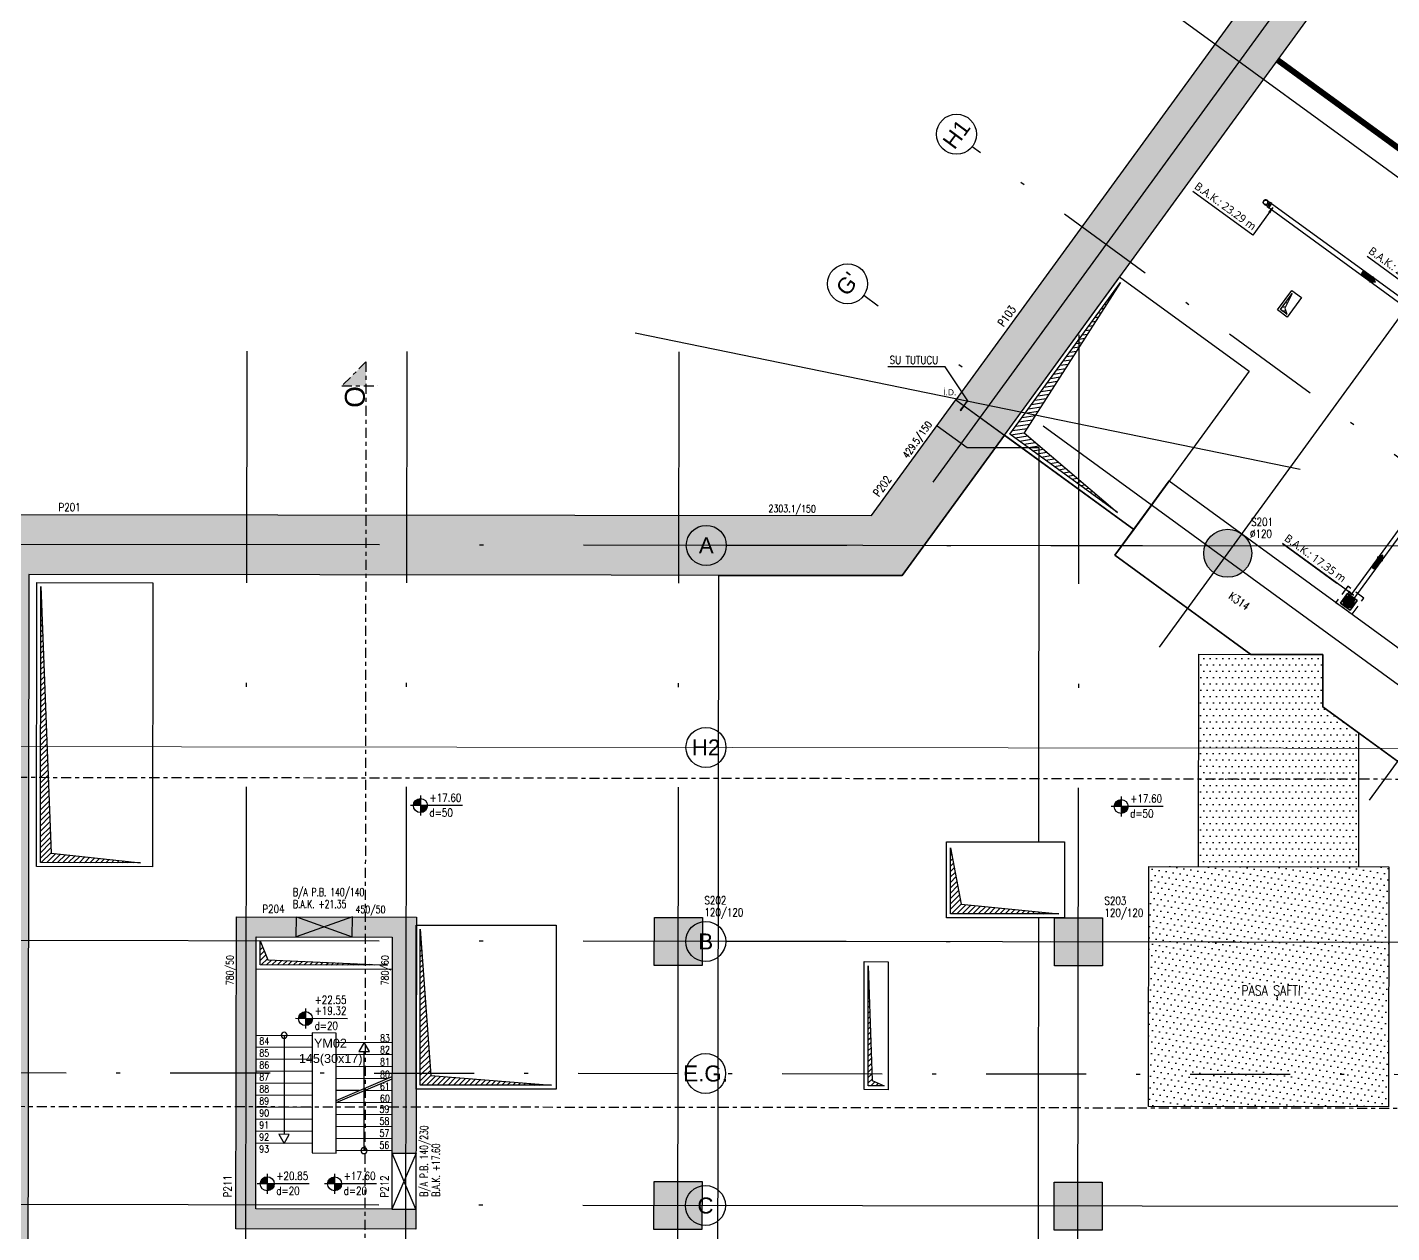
# Model space of a CAD drawing. Header units: millimetres. Extents: x 400382 to 401500, y 4543975 to 4544133.
# Drawn here: x 400723.62 to 400757.73, y 4544075.58 to 4544105.72 of the extents above; entities that cross this region are included whole.
import ezdxf
from ezdxf.enums import TextEntityAlignment as Align

# ---------------------------------------------------------------- set-up
doc = ezdxf.new("R2010")
doc.units = ezdxf.units.MM
for name, pattern in [('ACAD_ISO05W100', [33, 24, -3, 0, -3, 0, -3]), ('AKS', [3, 2.5, -0.25, 0, -0.25]), ('CENTER', [2, 1.25, -0.25, 0.25, -0.25]), ('CIZGI', [0.4, 0.25, -0.15]), ('CONTINU', [0]), ('DASHDOT2', [0.5, 0.25, -0.125, 0, -0.125]), ('HIDDEN', [0.375, 0.25, -0.125])]:
    doc.linetypes.add(name, pattern=pattern)
doc.layers.add('A-DETL', color=90, linetype='Continuous', lineweight=15)
for name, color, linetype in [('aks prota', 2, 'AKS'), ('boşluk prota', 2, 'Continuous'), ('boşluk taraması prota', 252, 'Continuous'), ('caks prota', 4, 'Continuous'), ('iderzi_PROTA', 3, 'Continuous'), ('kesit tarama prota', 252, 'Continuous'), ('kiriş prota', 6, 'Continuous'), ('kolon prota', 1, 'Continuous'), ('kolon tarama prota', 252, 'Continuous'), ('lkolon prota', 4, 'Continuous'), ('lperde prota', 4, 'Continuous'), ('merdiven prota', 2, 'Continuous'), ('metraj prota', 2, 'Continuous'), ('not yazısı prota', 6, 'Continuous'), ('not çizgisi prota', 4, 'Continuous'), ('perde prota', 1, 'Continuous'), ('PRT-AL-TUNEL_EKSENI', 14, 'DASHDOT2'), ('PRT-MI-a_fit_drainage', 10, 'Continuous'), ('PRT-MI-ad_dim', 8, 'Continuous'), ('prt-s-taxis', 7, 'Continuous'), ('skesit prota', 7, 'Continuous'), ('st-s_kolon tarama', 252, 'Continuous'), ('st-s_level (kot)', 6, 'Continuous'), ('st-s_levelmark (kot işareti)', 4, 'Continuous'), ('st_s_not çizgisi', 4, 'CIZGI'), ('st_s_su tutucu', 2, 'Continuous'), ('st_s_ölçü', 4, 'Continuous'), ('taks prota', 7, 'Continuous'), ('TARAMA', 8, 'Continuous'), ('tkesit prota', 7, 'Continuous'), ('tkolon prota', 6, 'Continuous'), ('tnot prota', 4, 'Continuous'), ('tperde prota', 6, 'Continuous')]:
    doc.layers.add(name, color=color, linetype=linetype)
doc.styles.add('AKS', font='romanstw.shx', dxfattribs={"height": 25})
doc.styles.add('Arial', font='Arial.ttf')
doc.styles.add('OLCU', font='romanstw.shx')
doc.styles.add('PRT-MI-a_Arial', font='Arial.ttf', dxfattribs={"height": 30})
doc.styles.add('Segoe UI Light_1', font='', dxfattribs={"height": 200})
doc.styles.add('TAKS', font='Arial Unicode.ttf')
doc.styles.add('text25_PROTA', font='Arial.ttf', dxfattribs={"height": 25})
doc.styles.add('TKIRIS', font='romanstw.shx')
doc.styles.add('tkolon', font='romanstw.shx')
doc.styles.add('TNOT', font='romanstw.shx', dxfattribs={"width": 0.8, "height": 250})
doc.styles.add('TSIMPLEX', font='romanstw.shx')
doc.styles.get('Segoe UI Light_1').set_extended_font_data('Segoe UI Light')
doc.dimstyles.new('1-50', dxfattribs={"dimtxt": 10, "dimasz": 4, "dimexe": 4, "dimexo": 8, "dimgap": 4, "dimtad": 1, "dimdec": 1, "dimrnd": 0.05, "dimzin": 9, "dimdsep": 46, "dimtxsty": 'OLCU', "dimblk1": 'OBLIQUE', "dimblk2": 'OBLIQUE', "dimsah": 1, "dimcen": 2, "dimdle": 4, "dimclrd": 4, "dimclre": 4, "dimclrt": 3, "dimadec": 1, "dimazin": 0, "dimtfac": 1, "dimtdec": 1, "dimtix": 1, "dimtmove": 2, "dimatfit": 3, "dimldrblk": 'OBLIQUE', "dimfxl": 1, "dimtvp": 1, "dimtolj": 1, "dimtzin": 1, "dimarcsym": 0})

# ---------------------------------------------------------------- blocks, each defined once
blk = doc.blocks.new('Flow Direction - Flow Direction _25mm_-1035271-_17_70 m  ARA KAT')
at = {"layer": 'TARAMA'}
blk.add_hatch(color=256, dxfattribs=at).paths.add_polyline_path([(0, 0), (-117, -78), (-117, -30), (-400, -30), (-400, 30), (-117, 30), (-117, 78)], flags=0)
for p, q in [((-117, 30), (-400, 30)), ((-400, 30), (-400, -30)), ((-117, 30), (-400, 30)), ((-400, 30), (-400, -30)), ((0, 0), (-117, 78)), ((-117, 78), (-117, 30)), ((-117, 78), (0, 0)), ((-117, 30), (-117, 78)), ((-117, -78), (0, 0)), ((-117, -78), (0, 0)), ((-400, -30), (-117, -30)), ((-117, -30), (-400, -30)), ((-117, -30), (-117, -78)), ((-117, -30), (-117, -78))]:
    blk.add_line(p, q, dxfattribs=at)
blk = doc.blocks.new('17.60 mekanik')
at = {"layer": 'kolon tarama prota'}
for points in [[(134524.9, 64497.5), (134514.5, 64486.5), (134517.7, 64484.2)], [(134727.9, 63528.8), (134716.9, 63539.2), (134714.6, 63536)]]:
    blk.add_hatch(color=256, dxfattribs=at).paths.add_polyline_path(points, flags=0)
for p, q in [((134474.7, 64428.4), (134324.9, 64537.2)), ((134524.9, 64497.5), (134474.7, 64428.4)), ((134510.9, 64499.8), (134514.5, 64497.2)), ((134524.9, 64497.5), (134514.5, 64486.5)), ((134514.8, 64497.6), (134888.8, 64225.9)), ((134517.7, 64484.2), (134524.9, 64497.5)), ((134522, 64507.5), (134518.4, 64510.1)), ((134895.7, 64235.4), (134521.7, 64507.1)), ((134514.5, 64486.5), (134517.7, 64484.2)), ((135334.4, 64373.7), (134719.5, 63527.2)), ((134729, 63520.3), (135344, 64366.7)), ((134897.1, 64276.6), (134760.4, 64375.9)), ((134550.3, 63657.8), (134686.2, 63559.1)), ((134727.9, 63528.8), (134550.3, 63657.8)), ((134712.5, 63533.1), (134694.9, 63508.9)), ((134694.9, 63508.9), (134712.5, 63533.1)), ((134694.9, 63508.9), (134719.1, 63491.2)), ((134719.1, 63491.2), (134694.9, 63508.9)), ((134694.9, 63508.9), (134694.9, 63508.9)), ((134704.2, 63520), (134705.8, 63518.8)), ((134705.8, 63518.8), (134704.2, 63520)), ((134704.2, 63520), (134704.2, 63520)), ((134706.4, 63519.6), (134704.8, 63520.8)), ((134704.8, 63520.8), (134706.4, 63519.6)), ((134704.8, 63520.8), (134704.8, 63520.8)), ((134705.8, 63518.8), (134705.8, 63518.8)), ((134706.4, 63519.6), (134706.4, 63519.6)), ((134707.9, 63517.4), (134709.5, 63516.2)), ((134709.5, 63516.2), (134707.9, 63517.4)), ((134707.9, 63517.4), (134707.9, 63517.4)), ((134710.1, 63517), (134708.4, 63518.2)), ((134708.4, 63518.2), (134710.1, 63517)), ((134708.4, 63518.2), (134708.4, 63518.2)), ((134709.5, 63516.2), (134709.5, 63516.2)), ((134710.1, 63517), (134710.1, 63517)), ((134711.5, 63514.7), (134713.1, 63513.5)), ((134713.1, 63513.5), (134711.5, 63514.7)), ((134711.5, 63514.7), (134711.5, 63514.7)), ((134713.7, 63514.3), (134712.1, 63515.5)), ((134712.1, 63515.5), (134713.7, 63514.3)), ((134712.1, 63515.5), (134712.1, 63515.5)), ((134736.8, 63515.5), (134712.5, 63533.1)), ((134712.5, 63533.1), (134736.8, 63515.5)), ((134712.5, 63533.1), (134712.5, 63533.1)), ((134713.7, 63510.1), (134712.5, 63508.4)), ((134712.5, 63508.4), (134713.7, 63510.1)), ((134712.5, 63508.4), (134712.5, 63508.4)), ((134713.1, 63513.5), (134713.1, 63513.5)), ((134713.3, 63507.9), (134714.5, 63509.5)), ((134714.5, 63509.5), (134713.3, 63507.9)), ((134713.3, 63507.9), (134713.3, 63507.9)), ((134713.7, 63514.3), (134713.7, 63514.3)), ((134713.7, 63510.1), (134713.7, 63510.1)), ((134714.5, 63509.5), (134714.5, 63509.5)), ((134716.9, 63539.2), (134714.6, 63536)), ((134714.6, 63536), (134727.9, 63528.8)), ((134719.1, 63527.5), (134716.5, 63523.9)), ((134727.9, 63528.8), (134716.9, 63539.2)), ((134718.3, 63516.5), (134717.2, 63514.9)), ((134717.2, 63514.9), (134718.3, 63516.5)), ((134717.2, 63514.9), (134717.2, 63514.9)), ((134717.9, 63510), (134719.6, 63508.9)), ((134719.6, 63508.9), (134717.9, 63510)), ((134717.9, 63510), (134717.9, 63510)), ((134718, 63514.3), (134719.2, 63515.9)), ((134719.2, 63515.9), (134718, 63514.3)), ((134718, 63514.3), (134718, 63514.3)), ((134718.3, 63516.5), (134718.3, 63516.5)), ((134720.1, 63509.7), (134718.5, 63510.8)), ((134718.5, 63510.8), (134720.1, 63509.7)), ((134718.5, 63510.8), (134718.5, 63510.8)), ((134719.1, 63491.2), (134736.8, 63515.5)), ((134736.8, 63515.5), (134719.1, 63491.2)), ((134719.2, 63515.9), (134719.2, 63515.9)), ((134719.6, 63508.9), (134719.6, 63508.9)), ((134721, 63520.1), (134719.8, 63518.5)), ((134719.8, 63518.5), (134721, 63520.1)), ((134719.8, 63518.5), (134719.8, 63518.5)), ((134720.1, 63509.7), (134720.1, 63509.7)), ((134720.6, 63517.9), (134721.8, 63519.6)), ((134721.8, 63519.6), (134720.6, 63517.9)), ((134720.6, 63517.9), (134720.6, 63517.9)), ((134721, 63520.1), (134721, 63520.1)), ((134721.8, 63519.6), (134721.8, 63519.6)), ((134723.8, 63507), (134722.2, 63508.2)), ((134722.2, 63508.2), (134723.8, 63507)), ((134722.2, 63508.2), (134722.2, 63508.2)), ((134723.6, 63523.8), (134722.5, 63522.2)), ((134722.5, 63522.2), (134723.6, 63523.8)), ((134722.5, 63522.2), (134722.5, 63522.2)), ((134723.3, 63521.6), (134724.5, 63523.2)), ((134724.5, 63523.2), (134723.3, 63521.6)), ((134723.3, 63521.6), (134723.3, 63521.6)), ((134723.6, 63523.8), (134723.6, 63523.8)), ((134724.5, 63523.2), (134724.5, 63523.2)), ((134726.8, 63516.4), (134729.4, 63520)), ((134736.8, 63515.5), (134736.8, 63515.5)), ((134708.4, 63502.8), (134707.2, 63501.2)), ((134707.2, 63501.2), (134708.4, 63502.8)), ((134707.2, 63501.2), (134707.2, 63501.2)), ((134708, 63500.6), (134709.2, 63502.2)), ((134709.2, 63502.2), (134708, 63500.6)), ((134708, 63500.6), (134708, 63500.6)), ((134708.4, 63502.8), (134708.4, 63502.8)), ((134709.2, 63502.2), (134709.2, 63502.2)), ((134711, 63506.4), (134709.8, 63504.8)), ((134709.8, 63504.8), (134711, 63506.4)), ((134709.8, 63504.8), (134709.8, 63504.8)), ((134710.7, 63504.2), (134711.8, 63505.8)), ((134711.8, 63505.8), (134710.7, 63504.2)), ((134710.7, 63504.2), (134710.7, 63504.2)), ((134711, 63506.4), (134711, 63506.4)), ((134711.8, 63505.8), (134711.8, 63505.8)), ((134719.1, 63491.2), (134719.1, 63491.2)), ((134721.6, 63507.4), (134723.2, 63506.2)), ((134723.2, 63506.2), (134721.6, 63507.4)), ((134721.6, 63507.4), (134721.6, 63507.4)), ((134723.2, 63506.2), (134723.2, 63506.2)), ((134723.8, 63507), (134723.8, 63507)), ((134725.2, 63504.7), (134726.9, 63503.6)), ((134726.9, 63503.6), (134725.2, 63504.7)), ((134725.2, 63504.7), (134725.2, 63504.7)), ((134727.4, 63504.4), (134725.8, 63505.5)), ((134725.8, 63505.5), (134727.4, 63504.4)), ((134725.8, 63505.5), (134725.8, 63505.5)), ((134726.9, 63503.6), (134726.9, 63503.6)), ((134727.4, 63504.4), (134727.4, 63504.4))]:
    blk.add_line(p, q, dxfattribs=at)
at = {"layer": 'kolon tarama prota', "flags": 128}
for points in [[(134503.3, 64506.1), (134501.8, 64507.9), (134501, 64510.1), (134501.2, 64512.4), (134502, 64514.1)], [(134502, 64514.1), (134503.8, 64515.7), (134506, 64516.4), (134508.3, 64516.3), (134510, 64515.4)], [(134511.3, 64507.4), (134509.6, 64505.9), (134507.4, 64505.1), (134505.1, 64505.3), (134503.3, 64506.1)], [(134511.3, 64500.4), (134508.8, 64502.1), (134506.6, 64503.7), (134504.9, 64505), (134503.7, 64505.8), (134503.3, 64506.1), (134503.3, 64506.1)], [(134510, 64515.4), (134510.4, 64515.1), (134511.5, 64514.3), (134513.3, 64513.1), (134515.4, 64511.5), (134517.9, 64509.7), (134518, 64509.6)], [(134510, 64515.4), (134511.6, 64513.7), (134512.3, 64511.5), (134512.2, 64509.2), (134511.3, 64507.4)], [(134712.5, 63507.6), (134710.9, 63509.3), (134710.2, 63511.5), (134710.3, 63513.8), (134711.2, 63515.5)], [(134711.2, 63515.5), (134711.5, 63515.9), (134712.3, 63517), (134713.5, 63518.8), (134715.1, 63521), (134716.9, 63523.4), (134717, 63523.5)], [(134711.2, 63515.5), (134712.9, 63517.1), (134715.1, 63517.8), (134717.4, 63517.7), (134719.2, 63516.8)], [(134720.5, 63508.8), (134718.7, 63507.3), (134716.5, 63506.5), (134714.2, 63506.7), (134712.5, 63507.6)], [(134719.2, 63516.8), (134720.7, 63515.1), (134721.5, 63512.9), (134721.3, 63510.6), (134720.5, 63508.8)], [(134726.2, 63516.8), (134724.5, 63514.3), (134722.9, 63512.1), (134721.6, 63510.4), (134720.8, 63509.2), (134720.5, 63508.8), (134720.5, 63508.8)]]:
    blk.add_lwpolyline(points, dxfattribs=at)
at = {"layer": 'kolon tarama prota'}
for centre, radius, start, end in [((134506.7, 64510.8), 6.38, 144, 324), ((134506.7, 64510.8), 6.38, 144, 324), ((134506.7, 64510.8), 5.9, 144, 324), ((134506.7, 64510.8), 5.71, 144, 324), ((134506.7, 64510.8), 6.38, 324, 144), ((134506.7, 64510.8), 6.38, 324, 144), ((134506.7, 64510.8), 5.9, 324, 144), ((134506.7, 64510.8), 5.72, 324, 144), ((134715.8, 63512.2), 14, 146.0467, 231.9533), ((134715.8, 63512.2), 14, 146.0467, 231.9533), ((134715.8, 63512.2), 12, 146.388, 231.612), ((134715.8, 63512.2), 12, 146.388, 231.612), ((134715.8, 63512.2), 14, 56.0467, 141.9533), ((134715.8, 63512.2), 14, 56.0467, 141.9533), ((134715.8, 63512.2), 10, 144, 324), ((134715.8, 63512.2), 10, 144, 324), ((134715.8, 63512.2), 9.5, 147.017, 230.983), ((134715.8, 63512.2), 9.5, 147.017, 230.983), ((134715.8, 63512.2), 12, 56.388, 141.612), ((134715.8, 63512.2), 12, 56.388, 141.612), ((134715.8, 63512.2), 9, 144, 324), ((134715.8, 63512.2), 9, 144, 324), ((134715.8, 63512.2), 10, 324, 144), ((134715.8, 63512.2), 10, 324, 144), ((134715.8, 63512.2), 7.5, 147.8226, 230.1774), ((134715.8, 63512.2), 7.5, 147.8226, 230.1774), ((134715.8, 63512.2), 9.5, 57.017, 140.983), ((134715.8, 63512.2), 9.5, 57.017, 140.983), ((134715.8, 63512.2), 9, 324, 144), ((134715.8, 63512.2), 9, 324, 144), ((134715.8, 63512.2), 6.38, 54, 234), ((134715.8, 63512.2), 6.38, 54, 234), ((134715.8, 63512.2), 5.9, 144, 324), ((134715.8, 63512.2), 7.5, 57.8226, 140.1774), ((134715.8, 63512.2), 7.5, 57.8226, 140.1774), ((134715.8, 63512.2), 5.72, 54, 234), ((134715.8, 63512.2), 5, 144, 324), ((134715.8, 63512.2), 5, 144, 324), ((134715.8, 63512.2), 5, 149.7392, 228.2608), ((134715.8, 63512.2), 5, 149.7392, 228.2608), ((134715.8, 63512.2), 5.9, 324, 144), ((134714.1, 63509.8), 2.95, 54, 234), ((134715.8, 63512.2), 5, 324, 144), ((134715.8, 63512.2), 5, 324, 144), ((134715.8, 63512.2), 6.38, 234, 54), ((134715.8, 63512.2), 6.38, 234, 54), ((134715.8, 63512.2), 5, 59.7392, 138.2608), ((134715.8, 63512.2), 5, 59.7392, 138.2608), ((134715.8, 63512.2), 5.71, 234, 54), ((134715.8, 63512.2), 3, 153.5941, 224.4059), ((134715.8, 63512.2), 3, 153.5941, 224.4059), ((134715.8, 63512.2), 5, 239.7392, 318.2608), ((134715.8, 63512.2), 5, 239.7392, 318.2608), ((134715.8, 63512.2), 3, 63.5941, 134.4059), ((134715.8, 63512.2), 3, 63.5941, 134.4059), ((134715.8, 63512.2), 3, 243.5941, 314.4059), ((134715.8, 63512.2), 3, 243.5941, 314.4059), ((134717.6, 63514.6), 2.95, 234, 54), ((134715.8, 63512.2), 3, 333.5941, 44.4059), ((134715.8, 63512.2), 3, 333.5941, 44.4059), ((134715.8, 63512.2), 5, 329.7392, 48.2608), ((134715.8, 63512.2), 5, 329.7392, 48.2608), ((134715.8, 63512.2), 7.5, 327.8226, 50.1774), ((134715.8, 63512.2), 7.5, 327.8226, 50.1774), ((134715.8, 63512.2), 9.5, 327.017, 50.983), ((134715.8, 63512.2), 9.5, 327.017, 50.983), ((134715.8, 63512.2), 12, 326.388, 51.612), ((134715.8, 63512.2), 12, 326.388, 51.612), ((134715.8, 63512.2), 14, 326.0467, 51.9533), ((134715.8, 63512.2), 14, 326.0467, 51.9533), ((134715.8, 63512.2), 14, 236.0467, 321.9533), ((134715.8, 63512.2), 14, 236.0467, 321.9533), ((134715.8, 63512.2), 12, 236.388, 321.612), ((134715.8, 63512.2), 12, 236.388, 321.612), ((134715.8, 63512.2), 9.5, 237.017, 320.983), ((134715.8, 63512.2), 9.5, 237.017, 320.983), ((134715.8, 63512.2), 7.5, 237.8226, 320.1774), ((134715.8, 63512.2), 7.5, 237.8226, 320.1774)]:
    blk.add_arc(centre, radius, start, end, dxfattribs=at)
for centre, major_axis, ratio, start_param, end_param in [((134514.6, 64505), (3.75, 5.16), 0.01, 1.570796, 4.712389), ((134514.6, 64505), (-3.36, -4.62), 0.01, 4.712389, 7.853982), ((134518.2, 64502.4), (-3.75, -5.16), 0.01, 4.712389, 7.853982), ((134514.6, 64505), (3.75, 5.16), 0.01, 4.712389, 7.853982), ((134514.6, 64505), (3.36, 4.62), 0.01, 4.712389, 7.853982), ((134518.2, 64502.4), (3.47, 4.77), 0.01, 1.570796, 3.141593), ((134518.2, 64502.4), (3.47, 4.77), 0.01, 3.141593, 4.712389), ((134518.2, 64502.4), (3.75, 5.16), 0.01, 4.712389, 7.853982), ((134518.2, 64502.4), (3.47, 4.77), 0.01, 0, 1.570796), ((134518.2, 64502.4), (3.47, 4.77), 0.01, 4.712389, 6.283185), ((134721.6, 63520.1), (5.16, -3.75), 0.010059, 1.570796, 4.712389), ((134721.6, 63520.1), (4.62, -3.36), 0.010059, 1.570796, 4.712389), ((134724.2, 63523.7), (5.16, -3.75), 0.010059, 1.570796, 4.712389), ((134724.2, 63523.7), (4.77, -3.47), 0.010059, 3.141593, 4.712389), ((134724.2, 63523.7), (-4.77, 3.47), 0.010059, 4.712389, 6.283185), ((134721.6, 63520.1), (-5.16, 3.75), 0.010059, 1.570796, 4.712389), ((134721.6, 63520.1), (4.62, -3.36), 0.010059, 4.712389, 7.853982), ((134724.2, 63523.7), (-5.16, 3.75), 0.010059, 1.570796, 4.712389), ((134724.2, 63523.7), (4.77, -3.47), 0.010059, 4.712389, 6.283185), ((134724.2, 63523.7), (-4.77, 3.47), 0.010059, 3.141593, 4.712389)]:
    blk.add_ellipse(centre, major_axis=major_axis, ratio=ratio, start_param=start_param, end_param=end_param, dxfattribs=at)
at = {"layer": 'kolon tarama prota', "xscale": 0.1, "yscale": 0.1, "zscale": 0.1}
for p, rotation in [((134780.7, 64311.7), 323.999999999999), ((134800.6, 63628.9), 53.99999999999974)]:
    blk.add_blockref('Flow Direction - Flow Direction _25mm_-1035271-_17_70 m  ARA KAT', p, dxfattribs=dict(at, rotation=rotation))
at = {"layer": 'kolon tarama prota', "char_height": 20, "attachment_point": 1, "rotation": 324, "line_spacing_factor": 1.142579, "style": 'Segoe UI Light_1'}
for s, insert, width in [('B.A.K.: 23.29 m', (134338.6, 64562.6), 213.157), ('B.A.K.: 23.24 m', (134773.9, 64401.4), 213.66), ('B.A.K.: 17.35 m', (134564.5, 63682.9), 207.124)]:
    blk.add_mtext(s, dxfattribs=dict(at, insert=insert, width=width))
blk = doc.blocks.new('_Oblique')
at = {"layer": 'st_s_ölçü', "lineweight": -2}
blk.add_line((-0.5, -0.5), (0.5, 0.5), dxfattribs=at)
blk = doc.blocks.new('*U16')
at = {"layer": 'metraj prota', "color": 4}
blk.add_lwpolyline([(-270, 0), (-247.5, 13), (-247.5, -13)], close=True, dxfattribs=at)
blk.add_lwpolyline([(0, 0), (-247.5, 0)], dxfattribs=at)
blk.add_circle((0, 0), 7.5, dxfattribs=at)
blk = doc.blocks.new('PLAN_KOT')
at = {"layer": 'st-s_levelmark (kot işareti)'}
h = blk.add_hatch(color=256, dxfattribs=at)
h.paths.add_polyline_path([(0, 17.5, 0.414214), (-17.5, 0), (0, 0)])
h.paths.add_polyline_path([(17.5, 0), (0, 0), (0, -17.5, 0.414214)])
for p, q in [((105, 0), (-25, 0)), ((0, 25), (0, -25))]:
    blk.add_line(p, q, dxfattribs=at)
blk.add_circle((0, 0), 17.5, dxfattribs=at)
at = {"layer": 'st-s_level (kot)', "color": 6, "style": 'OLCU', "width": 0.8}
for tag, p in [('KOT', (22.7, 9.8)), ('DÖŞEME_KALINLIĞI', (22.7, -27.6))]:
    blk.add_attdef(tag, p, '', height=20, dxfattribs=at)
blk = doc.blocks.new('D')
at = {"layer": 'st_s_su tutucu', "linetype": 'CONTINU', "ltscale": 0.2}
for p, q in [((-39987.8, 52508.2), (-39992.6, 52508.2)), ((-39992.6, 52508.2), (-39992.6, 52507.4)), ((-39992.6, 52507.4), (-39990.6, 52506.1)), ((-39990.6, 52478.7), (-39991.9, 52478.7)), ((-39991.9, 52478.7), (-39991.9, 52477.7)), ((-39991.9, 52477.7), (-39990.6, 52477.7)), ((-39990.6, 52498.5), (-39991.5, 52498.5)), ((-39991.5, 52498.5), (-39991.5, 52497.9)), ((-39991.5, 52497.9), (-39990.6, 52497.9)), ((-39990.6, 52488.5), (-39991.5, 52488.5)), ((-39991.5, 52488.5), (-39991.5, 52487.9)), ((-39991.5, 52487.9), (-39990.6, 52487.9)), ((-39991.5, 52467.9), (-39991.5, 52468.5)), ((-39991.5, 52468.5), (-39990.6, 52468.5)), ((-39990.6, 52467.9), (-39991.5, 52467.9)), ((-39991.5, 52457.9), (-39991.5, 52458.5)), ((-39991.5, 52458.5), (-39990.6, 52458.5)), ((-39990.6, 52457.9), (-39991.5, 52457.9)), ((-39990.6, 52506.1), (-39990.6, 52498.5)), ((-39990.6, 52497.9), (-39990.6, 52488.5)), ((-39990.6, 52487.9), (-39990.6, 52478.7)), ((-39990.6, 52468.5), (-39990.6, 52477.7)), ((-39990.6, 52458.5), (-39990.6, 52467.9)), ((-39990.6, 52450.3), (-39990.6, 52457.9)), ((-39989.8, 52506.1), (-39987.8, 52507.4)), ((-39989.8, 52498.5), (-39989.8, 52506.1)), ((-39988.9, 52498.5), (-39989.8, 52498.5)), ((-39989.8, 52488.5), (-39989.8, 52497.9)), ((-39989.8, 52497.9), (-39988.9, 52497.9)), ((-39988.9, 52488.5), (-39989.8, 52488.5)), ((-39989.8, 52478.7), (-39989.8, 52487.9)), ((-39989.8, 52487.9), (-39988.9, 52487.9)), ((-39988.5, 52478.7), (-39989.8, 52478.7)), ((-39989.8, 52477.7), (-39988.5, 52477.7)), ((-39989.8, 52477.7), (-39989.8, 52468.5)), ((-39989.8, 52468.5), (-39988.9, 52468.5)), ((-39988.9, 52467.9), (-39989.8, 52467.9)), ((-39989.8, 52467.9), (-39989.8, 52458.5)), ((-39989.8, 52458.5), (-39988.9, 52458.5)), ((-39988.9, 52457.9), (-39989.8, 52457.9)), ((-39989.8, 52457.9), (-39989.8, 52450.3)), ((-39988.9, 52497.9), (-39988.9, 52498.5)), ((-39988.9, 52487.9), (-39988.9, 52488.5)), ((-39988.9, 52468.5), (-39988.9, 52467.9)), ((-39988.9, 52458.5), (-39988.9, 52457.9)), ((-39988.5, 52477.7), (-39988.5, 52478.7)), ((-39987.8, 52507.4), (-39987.8, 52508.2)), ((-39992.6, 52449), (-39990.6, 52450.3)), ((-39992.6, 52448.2), (-39992.6, 52449)), ((-39987.8, 52448.2), (-39992.6, 52448.2)), ((-39989.8, 52450.3), (-39987.8, 52449)), ((-39987.8, 52449), (-39987.8, 52448.2))]:
    blk.add_line(p, q, dxfattribs=at)
blk = doc.blocks.new('YER SUZGECI_20x20')
at = {"color": 2}
blk.add_lwpolyline([(-20, 0), (0, 0), (0, 20), (-20, 20)], close=True, dxfattribs=at)
for points in [[(0, 20), (-20, 0)], [(-20, 20), (0, 0)]]:
    blk.add_lwpolyline(points, dxfattribs=at)
blk.add_circle((-10, 10), 7, dxfattribs=at)
blk = doc.blocks.new('Stair_Anotation')
at = {"color": 0, "style": 'PRT-MI-a_Arial'}
blk.add_attdef('M.ADI', text='', height=0.2, dxfattribs=at).set_placement((0, 0), align=Align.BOTTOM_CENTER)
blk.add_attdef('BAS.SAYI-(EN-RIHT)', text='', height=0.2, dxfattribs=at).set_placement((0, -0.08), align=Align.TOP_CENTER)

msp = doc.modelspace()

# ---------------------------------------------------------------- hatches: boundary and pattern name
at = {"layer": 'boşluk taraması prota', "ltscale": 2}
h = msp.add_hatch(dxfattribs=at)
h.set_pattern_fill('ANSI31', color=256, scale=0.03, angle=-36.0715, style=0)
h.set_pattern_definition([(8.928458, (399938.42833, 4544176.57235), (-0.014782902, 0.094095846), [])])
h.paths.add_polyline_path([(400750.951, 4544099.336), (400748.543, 4544095.578), (400750.879, 4544093.583), (400748.188, 4544095.543)])
h = msp.add_hatch(dxfattribs=at)
h.set_pattern_fill('ANSI31', color=256, scale=0.03, angle=-0.0715, style=0)
h.set_pattern_definition([(8.9285, (400748.21248, 4544102.66903), (-0.0147829, 0.0940958), [])])
h.paths.add_polyline_path([(400755.243, 4544099.063), (400755.058, 4544098.693), (400755.11, 4544098.541), (400754.948, 4544098.66)])
h = msp.add_hatch(dxfattribs=at)
h.set_pattern_fill('ANSI31', color=256, scale=0.03, angle=-0.0715, style=0)
h.set_pattern_definition([(44.928458, (400021.21293, 4543674.42445), (-0.06726777, 0.067435967), [])])
h.paths.add_polyline_path([(400723.959, 4544091.735), (400724.217, 4544085.072), (400726.45, 4544084.832), (400723.95, 4544084.835)])
h = msp.add_hatch(dxfattribs=at)
h.set_pattern_fill('ANSI31', color=256, scale=0.03, angle=-0.0715, style=0)
h.set_pattern_definition([(44.928458, (400043.96134, 4543673.14604), (-0.06726777, 0.067435967), [])])
h.paths.add_polyline_path([(400746.701, 4544085.204), (400746.965, 4544083.794), (400749.408, 4544083.553), (400746.699, 4544083.557)])
h = msp.add_hatch(dxfattribs=at)
h.set_pattern_fill('ANSI31', color=256, scale=0.03, angle=-0.0715, style=0)
h.set_pattern_definition([(44.928458, (400030.70598, 4543668.86259), (-0.06726777, 0.067435967), [])])
h.paths.add_polyline_path([(400733.448, 4544083.173), (400733.71, 4544079.51), (400736.726, 4544079.269), (400733.443, 4544079.273)])
h = msp.add_hatch(dxfattribs=at)
h.set_pattern_fill('ANSI31', color=256, scale=0.03, angle=-0.0715, style=0)
h.set_pattern_definition([(44.928458, (400026.70973, 4543671.86758), (-0.06726777, 0.067435967), [])])
h.paths.add_polyline_path([(400729.448, 4544082.878), (400729.636, 4544082.404), (400732.629, 4544082.274), (400729.447, 4544082.278)])
h = msp.add_hatch(dxfattribs=at)
h.set_pattern_fill('ANSI31', color=256, scale=0.03, angle=-0.0715, style=0)
h.set_pattern_definition([(44.928458, (399408.9559, 4543657.91393), (-0.0672677695, 0.067435967), [])])
h.paths.add_polyline_path([(400744.647, 4544082.259), (400744.742, 4544079.389), (400745.043, 4544079.259), (400744.643, 4544079.259)])
at = {"layer": 'kesit tarama prota'}
h = msp.add_hatch(color=256, dxfattribs=at)
h.dxf.hatch_style = 1
h.paths.add_polyline_path([(400731.489, 4544096.754), (400732.089, 4544097.353), (400732.089, 4544096.753)])
at = {"layer": 'kolon tarama prota'}
h = msp.add_hatch(color=256, dxfattribs=at)
h.dxf.hatch_style = 1
h.paths.add_polyline_path([(400825.527, 4544091.908), (400771.977, 4544130.917), (400746.836, 4544096.404), (400748.048, 4544095.52), (400772.306, 4544128.822), (400822.975, 4544091.912)])
h = msp.add_hatch(color=256, dxfattribs=at)
h.dxf.hatch_style = 1
h.paths.add_polyline_path([(400787.123, 4544067.056), (400789.185, 4544065.554), (400722.426, 4544065.637), (400722.461, 4544093.537), (400744.727, 4544093.509), (400746.836, 4544096.404), (400748.048, 4544095.52), (400745.49, 4544092.008), (400723.659, 4544092.036), (400723.628, 4544067.136)])
h = msp.add_hatch(color=256, dxfattribs=at)
h.dxf.hatch_style = 1
edge = h.paths.add_edge_path()
edge.add_arc((400753.63, 4544092.568), 0.6, 359.9285, 719.9285)
h = msp.add_hatch(dxfattribs=at)
h.set_pattern_fill('DOTS', color=2, scale=0.1, angle=-0.0715)
h.set_pattern_definition([(359.928458, (399108.95614, 4543658.28852), (0.079573161, 0.158650765), [0, -0.15875])])
h.paths.add_polyline_path([(400752.907, 4544090.043), (400754.212, 4544090.041), (400756.009, 4544090.039), (400756.007, 4544088.733), (400756.904, 4544088.073), (400756.9, 4544084.734), (400752.9, 4544084.739)])
h = msp.add_hatch(color=256, dxfattribs=at)
h.dxf.hatch_style = 1
h.paths.add_polyline_path([(400733.349, 4544083.474), (400728.849, 4544083.479), (400728.839, 4544075.679), (400733.339, 4544075.674), (400733.339, 4544076.174), (400729.339, 4544076.179), (400729.348, 4544082.979), (400732.748, 4544082.974), (400732.741, 4544077.574), (400733.341, 4544077.574)])
h = msp.add_hatch(color=256, dxfattribs=at)
h.dxf.hatch_style = 1
h.paths.add_polyline_path([(400739.299, 4544083.466), (400740.499, 4544083.465), (400740.497, 4544082.265), (400739.297, 4544082.266)])
h = msp.add_hatch(color=256, dxfattribs=at)
h.dxf.hatch_style = 1
h.paths.add_polyline_path([(400749.299, 4544083.454), (400750.499, 4544083.452), (400750.497, 4544082.252), (400749.297, 4544082.254)])
h = msp.add_hatch(color=256, dxfattribs=at)
h.dxf.hatch_style = 1
h.paths.add_polyline_path([(400739.29, 4544076.866), (400740.49, 4544076.865), (400740.489, 4544075.665), (400739.289, 4544075.666)])
h = msp.add_hatch(color=256, dxfattribs=at)
h.dxf.hatch_style = 1
h.paths.add_polyline_path([(400749.29, 4544076.848), (400750.49, 4544076.846), (400750.489, 4544075.646), (400749.289, 4544075.648)])
at = {"layer": 'st-s_kolon tarama', "ltscale": 0.001}
h = msp.add_hatch(dxfattribs=at)
h.set_pattern_fill('DOTS', color=253, scale=0.1, angle=53.9363)
h.set_pattern_definition([(53.93629, (399108.95614, 4543658.28852), (-0.081600782, 0.157617466), [0, -0.15875])])
h.paths.add_polyline_path([(400751.657, 4544084.741), (400757.657, 4544084.733), (400757.65, 4544078.733), (400751.65, 4544078.741)])

# ---------------------------------------------------------------- linework, layer by layer
at = {"layer": 'A-DETL', "color": 1, "lineweight": 5}
msp.add_lwpolyline([(400720.575, 4544087.739), (400879.024, 4544087.542)], dxfattribs=at)
at = {"layer": 'aks prota', "ltscale": 10}
for p, q in [((400746.264, 4544094.345), (400773.761, 4544132.092)), ((400746.264, 4544094.345), (400773.761, 4544132.092)), ((400751.922, 4544090.224), (400779.419, 4544127.971)), ((400751.922, 4544090.224), (400779.419, 4544127.971)), ((400757.176, 4544086.397), (400784.673, 4544124.143)), ((400757.176, 4544086.397), (400784.673, 4544124.143)), ((400810.65, 4544063.527), (400750.567, 4544107.294)), ((400810.65, 4544063.527), (400750.567, 4544107.294)), ((400793.551, 4544063.301), (400744.532, 4544099.009)), ((400793.551, 4544063.301), (400744.532, 4544099.009)), ((400749.871, 4544061.706), (400749.917, 4544098.03)), ((400729.071, 4544061.732), (400729.116, 4544097.616)), ((400733.071, 4544061.727), (400733.116, 4544097.611)), ((400739.871, 4544061.718), (400739.916, 4544097.603)), ((400882.93, 4544092.587), (400717.011, 4544092.794)), ((400864.508, 4544092.61), (400741.096, 4544092.764)), ((400882.918, 4544082.687), (400716.999, 4544082.894)), ((400864.496, 4544082.71), (400741.083, 4544082.864)), ((400882.91, 4544076.087), (400716.991, 4544076.294))]:
    msp.add_line(p, q, dxfattribs=at)
at = {"layer": 'boşluk prota', "ltscale": 0.05}
for points in [[(400750.951, 4544099.336), (400748.543, 4544095.578), (400750.879, 4544093.583), (400748.188, 4544095.543)], [(400755.243, 4544099.063), (400755.058, 4544098.693), (400755.11, 4544098.541), (400754.948, 4544098.66)], [(400723.959, 4544091.735), (400724.217, 4544085.072), (400726.45, 4544084.832), (400723.95, 4544084.835)], [(400746.701, 4544085.204), (400746.965, 4544083.794), (400749.408, 4544083.553), (400746.699, 4544083.557)], [(400733.448, 4544083.173), (400733.71, 4544079.51), (400736.726, 4544079.269), (400733.443, 4544079.273)], [(400729.448, 4544082.878), (400729.636, 4544082.404), (400732.629, 4544082.274), (400729.447, 4544082.278)], [(400744.647, 4544082.259), (400744.742, 4544079.389), (400745.043, 4544079.259), (400744.643, 4544079.259)]]:
    msp.add_lwpolyline(points, close=True, dxfattribs=at)
at = {"layer": 'caks prota', "ltscale": 0.05}
for centre in [(400746.851, 4544103.042), (400746.851, 4544103.042), (400744.128, 4544099.304), (400744.128, 4544099.304), (400740.596, 4544092.764), (400740.589, 4544087.714), (400740.583, 4544082.864), (400740.579, 4544079.564), (400740.575, 4544076.264)]:
    msp.add_circle(centre, 0.5, dxfattribs=at)
at = {"layer": 'iderzi_PROTA', "linetype": 'ACAD_ISO05W100', "lineweight": 30, "ltscale": 2}
msp.add_lwpolyline([(400746.836, 4544096.404), (400751.282, 4544093.166), (400750.811, 4544092.518), (400752.908, 4544090.991), (400754.212, 4544090.041), (400756.009, 4544090.039), (400756.007, 4544088.733), (400761.311, 4544084.87), (400764.924, 4544084.866), (400764.921, 4544082.234), (400764.921, 4544082.234)], dxfattribs=at)
at = {"layer": 'iderzi_PROTA', "linetype": 'ACAD_ISO05W100', "ltscale": 2}
for points in [[(400746.836, 4544096.404), (400748.049, 4544095.521)], [(400746.365, 4544095.757), (400746.365, 4544095.757), (400747.116, 4544095.21)], [(400747.116, 4544095.21), (400748.913, 4544095.208), (400748.912, 4544093.902)]]:
    msp.add_lwpolyline(points, dxfattribs=at)
at = {"layer": 'kiriş prota'}
for points in [[(400750.929, 4544099.476), (400754.163, 4544097.121), (400751.282, 4544093.166), (400748.049, 4544095.521), (400750.927, 4544099.472)], [(400755.232, 4544099.133), (400755.474, 4544098.957), (400755.121, 4544098.472), (400754.878, 4544098.649), (400755.232, 4544099.133)], [(400740.909, 4544092.014), (400745.49, 4544092.008), (400747.017, 4544094.105), (400748.049, 4544095.521), (400747.682, 4544095.018), (400747.682, 4544095.018)], [(400748.913, 4544094.891), (400748.901, 4544085.354)], [(400750.811, 4544092.518), (400752.165, 4544094.378), (400764.424, 4544085.447)], [(400764.921, 4544082.234), (400764.924, 4544084.866), (400763.103, 4544084.868), (400761.311, 4544084.87), (400756.007, 4544088.733), (400756.009, 4544090.039), (400754.212, 4544090.041), (400750.811, 4544092.518)], [(400748.899, 4544083.454), (400748.878, 4544067.104), (400740.878, 4544067.114), (400740.909, 4544092.014)], [(400723.859, 4544091.835), (400726.759, 4544091.832), (400726.75, 4544084.732), (400723.85, 4544084.735), (400723.859, 4544091.835)], [(400752.9, 4544084.739), (400752.907, 4544090.043), (400754.212, 4544090.041), (400756.009, 4544090.039), (400756.007, 4544088.733), (400756.904, 4544088.08), (400756.9, 4544084.734)], [(400751.657, 4544084.741), (400757.657, 4544084.733), (400757.65, 4544078.733), (400751.65, 4544078.741), (400751.657, 4544084.741)], [(400729.347, 4544082.179), (400732.747, 4544082.174)]]:
    msp.add_lwpolyline(points, dxfattribs=at)
for points in [[(400746.601, 4544085.357), (400749.551, 4544085.353), (400749.549, 4544083.453), (400746.599, 4544083.457)], [(400733.348, 4544083.274), (400736.848, 4544083.269), (400736.843, 4544079.169), (400733.343, 4544079.174)], [(400744.547, 4544082.36), (400745.147, 4544082.359), (400745.143, 4544079.159), (400744.543, 4544079.16)], [(400730.745, 4544080.577), (400730.741, 4544077.577), (400731.341, 4544077.576), (400731.345, 4544080.576)]]:
    msp.add_lwpolyline(points, close=True, dxfattribs=at)
at = {"layer": 'kolon prota', "color": 1}
for points in [[(400739.299, 4544083.466), (400740.499, 4544083.465), (400740.497, 4544082.265), (400739.297, 4544082.266)], [(400749.299, 4544083.454), (400750.499, 4544083.452), (400750.497, 4544082.252), (400749.297, 4544082.254)], [(400739.29, 4544076.866), (400740.49, 4544076.865), (400740.489, 4544075.665), (400739.289, 4544075.666)], [(400749.29, 4544076.848), (400750.49, 4544076.846), (400750.489, 4544075.646), (400749.289, 4544075.648)]]:
    msp.add_lwpolyline(points, close=True, dxfattribs=at)
msp.add_circle((400753.63, 4544092.568), 0.6, dxfattribs=at)
at = {"layer": 'merdiven prota', "linetype": 'HIDDEN', "ltscale": 10}
for p, q in [((400729.345, 4544080.519), (400730.745, 4544080.517)), ((400730.745, 4544080.217), (400729.345, 4544080.219)), ((400732.744, 4544080.034), (400731.344, 4544080.036)), ((400732.745, 4544080.334), (400731.345, 4544080.336)), ((400730.744, 4544079.917), (400729.344, 4544079.919)), ((400732.744, 4544079.734), (400731.344, 4544079.736)), ((400730.744, 4544079.617), (400729.344, 4544079.619)), ((400732.617, 4544079.434), (400731.344, 4544079.436)), ((400730.743, 4544079.317), (400729.343, 4544079.319)), ((400730.743, 4544079.017), (400729.343, 4544079.019)), ((400731.916, 4544079.135), (400731.343, 4544079.136)), ((400732.743, 4544079.134), (400732.043, 4544079.135)), ((400730.743, 4544078.717), (400729.343, 4544078.719)), ((400732.743, 4544078.834), (400731.343, 4544078.836)), ((400730.742, 4544078.417), (400729.342, 4544078.419)), ((400732.742, 4544078.534), (400731.342, 4544078.536)), ((400730.742, 4544078.117), (400729.342, 4544078.119)), ((400732.742, 4544078.234), (400731.342, 4544078.236)), ((400730.742, 4544077.817), (400729.342, 4544077.819)), ((400732.742, 4544077.934), (400731.342, 4544077.936)), ((400732.741, 4544077.634), (400731.341, 4544077.636))]:
    msp.add_line(p, q, dxfattribs=at)
for points in [[(400730.349, 4544083.477), (400731.748, 4544082.976), (400731.749, 4544083.476), (400730.348, 4544082.977), (400730.349, 4544083.477)], [(400731.343, 4544078.89), (400732.744, 4544079.489)], [(400731.343, 4544078.836), (400732.744, 4544079.434)], [(400732.741, 4544077.574), (400733.341, 4544077.574), (400732.739, 4544076.174), (400733.339, 4544076.174), (400732.741, 4544077.574)]]:
    msp.add_lwpolyline(points, dxfattribs=at)
at = {"layer": 'perde prota'}
for points in [[(400825.527, 4544091.908), (400771.977, 4544130.917), (400746.836, 4544096.404), (400748.049, 4544095.521), (400772.306, 4544128.822), (400822.975, 4544091.912)], [(400787.123, 4544067.056), (400789.185, 4544065.554), (400722.426, 4544065.637), (400722.461, 4544093.537), (400744.727, 4544093.509), (400746.836, 4544096.404), (400748.048, 4544095.52), (400745.49, 4544092.008), (400723.659, 4544092.036), (400723.628, 4544067.136)], [(400728.849, 4544083.479), (400733.349, 4544083.474), (400733.339, 4544075.674), (400728.839, 4544075.679)], [(400729.348, 4544082.979), (400732.748, 4544082.974), (400732.739, 4544076.174), (400729.339, 4544076.179)]]:
    msp.add_lwpolyline(points, close=True, dxfattribs=at)
at = {"layer": 'PRT-AL-TUNEL_EKSENI', "ltscale": 10}
for p, q in [((400801.038, 4544063.539), (400747.241, 4544102.727)), ((400716.995, 4544079.594), (400882.914, 4544079.387))]:
    msp.add_line(p, q, dxfattribs=at)
at = {"layer": 'PRT-MI-a_fit_drainage', "color": 2, "linetype": 'CIZGI'}
msp.add_lwpolyline([(400757.035, 4544091.449), (400756.631, 4544091.743), (400756.337, 4544091.339), (400756.741, 4544091.044)], close=True, dxfattribs=at)
at = {"layer": 'skesit prota', "linetype": 'CENTER', "ltscale": 0.2}
for p, q in [((400732.089, 4544097.353), (400731.489, 4544096.754)), ((400731.489, 4544096.754), (400732.389, 4544096.753))]:
    msp.add_line(p, q, dxfattribs=at)
for points in [[(400788.902, 4544126.693), (400759.924, 4544086.914), (400712.323, 4544086.973)], [(400732.089, 4544097.353), (400732.04, 4544057.927)], [(400712.313, 4544078.757), (400879.094, 4544078.548)]]:
    msp.add_lwpolyline(points, dxfattribs=at)
at = {"layer": 'st_s_ölçü', "color": 3, "linetype": 'CIZGI', "lineweight": 30, "ltscale": 50, "const_width": 0.15}
msp.add_lwpolyline([(400819.537, 4544094.416), (400810.265, 4544094.428), (400808.942, 4544092.608), (400806.044, 4544094.719), (400806.044, 4544094.719), (400805.155, 4544095.366), (400804.449, 4544094.397), (400793.149, 4544102.628), (400789.086, 4544097.051), (400787.13, 4544098.476), (400786.423, 4544097.506), (400789.945, 4544094.941), (400786.589, 4544090.333), (400778.543, 4544096.195), (400781.899, 4544100.802), (400777.774, 4544103.805), (400770.356, 4544093.621), (400754.877, 4544104.897)], dxfattribs=at)

# ---------------------------------------------------------------- block references
at = {"layer": 'merdiven prota', "xscale": 0.01, "yscale": 0.01, "zscale": 0.01, "rotation": 359.9284577011093}
msp.add_blockref('17.60 mekanik', (399408.706, 4543457.914), dxfattribs=at)
at = {"layer": 'PRT-MI-a_fit_drainage', "color": 2, "xscale": 0.01, "yscale": 0.01, "zscale": 0.01, "rotation": 143.9284577011162}
msp.add_blockref('YER SUZGECI_20x20', (400756.651, 4544091.515), dxfattribs=at)
at = {"layer": 'PRT-MI-ad_dim', "xscale": -0.01, "yscale": 0.01, "zscale": 0.01}
for p, rotation in [((400730.045, 4544080.518), 269.9284568678364), ((400732.041, 4544077.635), 89.92845686783637)]:
    msp.add_blockref('*U16', p, dxfattribs=dict(at, rotation=rotation))
at = {"layer": 'prt-s-taxis'}
ref = msp.add_blockref('Stair_Anotation', (400731.21, 4544080.141), dxfattribs=dict(at, xscale=-1.125, yscale=1.125, zscale=1.125, rotation=359.9284576664663))
ref.add_attrib('M.ADI', 'YM02', dxfattribs={"layer": '0', "color": 0, "height": 0.225, "rotation": 359.9285, "style": 'PRT-MI-a_Arial'}).set_placement((400731.201, 4544080.141), align=Align.BOTTOM_CENTER)
ref.add_attrib('BAS.SAYI-(EN-RIHT)', '145(30x17)', dxfattribs={"layer": '0', "color": 0, "height": 0.225, "rotation": 359.9285, "style": 'PRT-MI-a_Arial'}).set_placement((400731.208, 4544080.051), align=Align.TOP_CENTER)
at = {"layer": 'st-s_level (kot)', "linetype": 'CONTINU', "ltscale": 0.1, "xscale": 0.01, "yscale": 0.01, "zscale": 0.01, "rotation": 359.9284577011093}
for p, values in [((400733.451, 4544086.261), {'KOT': '+17.60', 'DÖŞEME_KALINLIĞI': 'd=50'}), ((400750.967, 4544086.239), {'KOT': '+17.60', 'DÖŞEME_KALINLIĞI': 'd=50'}), ((400730.579, 4544080.935), {'KOT': '+19.32', 'DÖŞEME_KALINLIĞI': 'd=20'}), ((400729.622, 4544076.808), {'KOT': '+20.85', 'DÖŞEME_KALINLIĞI': 'd=20'}), ((400731.306, 4544076.807), {'KOT': '+17.60', 'DÖŞEME_KALINLIĞI': 'd=20'})]:
    msp.add_blockref('PLAN_KOT', p, dxfattribs=at).add_auto_attribs(values)
at = {"layer": 'st_s_ölçü', "xscale": 0.004999999999999998, "yscale": 0.004999999999999998, "zscale": 0.004999999999999998, "rotation": 323.9284581141017}
msp.add_blockref('D', (400754.16, 4543766.44), dxfattribs=at)

# ---------------------------------------------------------------- texts
at = {"layer": 'iderzi_PROTA', "linetype": 'ACAD_ISO05W100', "style": 'text25_PROTA'}
msp.add_text('İ.D.', height=0.15, rotation=359.9285, dxfattribs=at).set_placement((400746.52, 4544096.517))
msp.add_text('İ.D.', height=0.15, rotation=359.9285, dxfattribs=at).set_placement((400746.52, 4544096.517))
at = {"layer": 'kiriş prota', "ltscale": 0.05, "style": 'TKIRIS', "width": 0.8}
msp.add_text('K314', height=0.2, rotation=325.1656, dxfattribs=at).set_placement((400753.69, 4544091.532), align=Align.MIDDLE_LEFT)
at = {"layer": 'lkolon prota', "style": 'tkolon', "width": 0.8}
for s, p in [('%%C120', (400754.188, 4544092.955)), ('120/120', (400740.549, 4544083.493)), ('120/120', (400750.549, 4544083.481))]:
    msp.add_text(s, height=0.2, rotation=359.9285, dxfattribs=at).set_placement(p)
at = {"layer": 'lperde prota', "style": 'tkolon', "width": 0.8}
for s, rotation, p in [('429.5/150', 54.3977, (400745.56, 4544094.976)), ('2303.1/150', 359.568, (400742.151, 4544093.688)), ('450/50', 359.568, (400731.826, 4544083.667)), ('780/50', 89.568, (400728.684, 4544081.771)), ('780/60', 89.568, (400732.56, 4544081.767))]:
    msp.add_text(s, height=0.18, rotation=rotation, dxfattribs=at).set_placement(p, align=Align.MIDDLE_LEFT)
at = {"layer": 'not yazısı prota', "ltscale": 0.05, "style": 'TSIMPLEX', "width": 0.8}
msp.add_text('SU TUTUCU', height=0.2, rotation=359.9285, dxfattribs=at).set_placement((400745.18, 4544097.299))
at = {"layer": 'not yazısı prota', "style": 'AKS', "width": 0.8}
msp.add_text('PASA ŞAFTI', height=0.25, rotation=359.9285, dxfattribs=at).set_placement((400754.714, 4544081.513), align=Align.CENTER)
at = {"layer": 'st-s_level (kot)', "color": 6, "style": 'OLCU', "width": 0.8}
msp.add_attdef('+22.55', (400730.806, 4544081.306), '', height=0.2, rotation=359.9285, dxfattribs=at)
at = {"layer": 'st_s_not çizgisi', "ltscale": 0.05, "style": 'tkolon', "width": 0.8}
for s, p in [('84', (400729.424, 4544080.377)), ('83', (400732.442, 4544080.447)), ('85', (400729.424, 4544080.077)), ('82', (400732.441, 4544080.156)), ('86', (400729.424, 4544079.777)), ('81', (400732.441, 4544079.856)), ('87', (400729.423, 4544079.477)), ('80', (400732.441, 4544079.541)), ('88', (400729.423, 4544079.177)), ('60', (400732.44, 4544078.941)), ('61', (400732.44, 4544079.241)), ('89', (400729.422, 4544078.877)), ('59', (400732.428, 4544078.674)), ('91', (400729.422, 4544078.277)), ('90', (400729.422, 4544078.577)), ('58', (400732.427, 4544078.374)), ('92', (400729.421, 4544077.977)), ('57', (400732.427, 4544078.074)), ('93', (400729.421, 4544077.677)), ('56', (400732.426, 4544077.774))]:
    msp.add_text(s, height=0.18, rotation=359.9285, dxfattribs=at).set_placement(p, align=Align.MIDDLE_LEFT)
at = {"layer": 'taks prota', "style": 'TAKS'}
for s, rotation, p in [('H1', 53.4336, (400746.851, 4544103.042)), ('H1', 53.4336, (400746.851, 4544103.042)), ("G'", 53.4336, (400744.128, 4544099.304)), ("G'", 53.4336, (400744.128, 4544099.304)), ('A', 359.9285, (400740.596, 4544092.764)), ('H2', 359.9285, (400740.589, 4544087.714)), ('B', 359.9285, (400740.583, 4544082.864)), ('E.G.', 359.9285, (400740.579, 4544079.564)), ('C', 359.9285, (400740.575, 4544076.264))]:
    msp.add_text(s, height=0.4, rotation=rotation, dxfattribs=at).set_placement(p, align=Align.MIDDLE_CENTER)
at = {"layer": 'tkesit prota', "style": 'Arial'}
msp.add_text('O', height=0.5, rotation=89.9285, dxfattribs=at).set_placement((400732.062, 4544096.203))
at = {"layer": 'tkolon prota', "style": 'tkolon', "width": 0.8}
for s, p in [('S201', (400754.215, 4544093.252)), ('S202', (400740.549, 4544083.793)), ('S203', (400750.549, 4544083.781))]:
    msp.add_text(s, height=0.2, rotation=359.9285, dxfattribs=at).set_placement(p)
at = {"layer": 'tnot prota', "style": 'TNOT', "width": 0.7}
for s, rotation, p in [('B/A P.B. 140/140', 359.9285, (400730.266, 4544084.1)), ('B.A.K. +21.35', 359.9285, (400730.266, 4544083.8)), ('B/A P.B. 140/230', 89.9285, (400733.538, 4544076.484)), ('B.A.K. +17.60', 89.9285, (400733.838, 4544076.484))]:
    msp.add_text(s, height=0.2, rotation=rotation, dxfattribs=at).set_placement(p, align=Align.MIDDLE_LEFT)
at = {"layer": 'tperde prota', "style": 'tkolon', "width": 0.8}
for s, rotation, p in [('P103', 54.3977, (400747.948, 4544098.27)), ('P202', 54.3977, (400744.832, 4544094.02)), ('P201', 0.3977, (400724.402, 4544093.717)), ('P204', 0.3977, (400729.499, 4544083.676)), ('P212', 90.3977, (400732.556, 4544076.462)), ('P211', 90.3977, (400728.632, 4544076.467))]:
    msp.add_text(s, height=0.2, rotation=rotation, dxfattribs=at).set_placement(p, align=Align.MIDDLE_LEFT)

# ---------------------------------------------------------------- leaders
at = {"layer": 'not çizgisi prota'}
msp.add_leader([(400747.132, 4544096.376), (400746.569, 4544097.229), (400745.131, 4544097.231)], dimstyle='1-50', override={"dimasz": 12, "dimgap": 4, "dimtad": 0}, dxfattribs=at)

doc.saveas('drawing.dxf')
